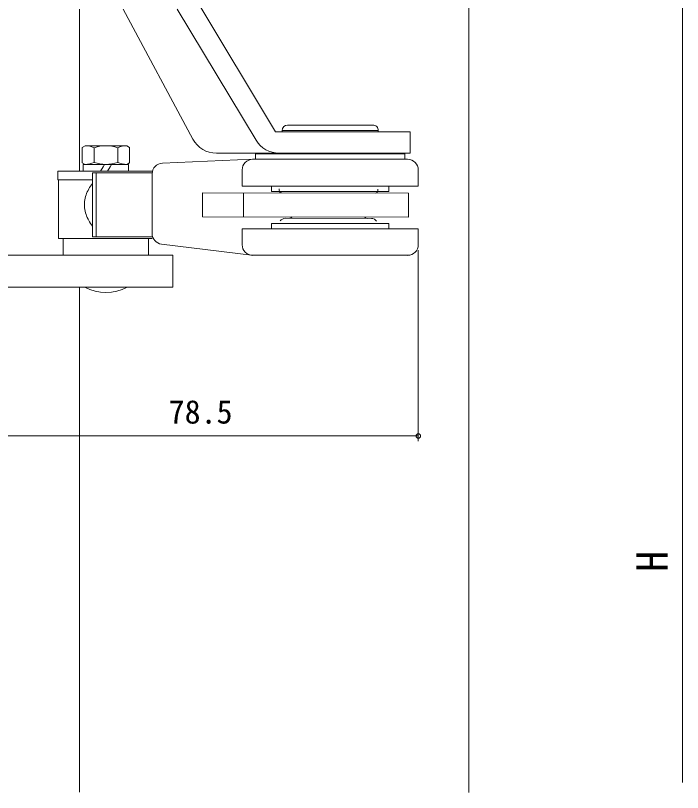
# Model space of a CAD drawing. Units: millimetres, scale not verified. Extents: x -693 to 693, y -1120 to 1122.
# Drawn here: x -6.4 to 118.6, y 433.3 to 578.9 of the extents above; entities that cross this region are included whole.
import ezdxf
from ezdxf.enums import TextEntityAlignment as Align

# ---------------------------------------------------------------- set-up
doc = ezdxf.new("R2010")
doc.units = ezdxf.units.MM
doc.header["$LTSCALE"] = 4
for name, color, linetype, lineweight in [('0-2_YKK_ZWAK', 3, 'Continuous', 9), ('0-4_YKK_12', 2, 'Continuous', 9), ('0-5_YKK_13', 4, 'Continuous', 9), ('0-6_YKK_D', 6, 'Continuous', 9)]:
    doc.layers.add(name, color=color, linetype=linetype, lineweight=lineweight)
doc.styles.add('ＭＳ ゴシック', font='')
doc.styles.get('ＭＳ ゴシック').set_extended_font_data('MS Gothic')

msp = doc.modelspace()

# ---------------------------------------------------------------- linework, layer by layer
at = {"layer": '0-2_YKK_ZWAK'}
msp.add_lwpolyline([(78.557, 433.299), (78.557, 550.396), (78.557, 604.064)], dxfattribs=at)
at = {"layer": '0-4_YKK_12'}
for p, q in [((5.557, 580.063), (5.557, 549.664)), ((5.557, 527.953), (5.557, 433.369))]:
    msp.add_line(p, q, dxfattribs=at)
at = {"layer": '0-5_YKK_13'}
for p, q in [((27.545, 581.637), (42.294, 557.063)), ((13.734, 580.063), (26.832, 555.696)), ((23.908, 580.063), (38.657, 555.49)), ((60.557, 558.326), (44.557, 558.326)), ((67.557, 557.063), (42.294, 557.063)), ((43.557, 557.063), (43.557, 557.326)), ((61.557, 557.323), (43.557, 557.323)), ((61.557, 557.063), (61.557, 557.326)), ((67.557, 557.063), (67.557, 553.063)), ((6.104, 554.155), (6.639, 554.464)), ((6.104, 551.272), (6.104, 554.155)), ((6.639, 554.464), (14.197, 554.464)), ((8.322, 551.341), (8.322, 554.086)), ((12.757, 554.086), (12.757, 551.341)), ((14.439, 554.464), (14.974, 554.155)), ((14.974, 554.155), (14.974, 551.272)), ((21.105, 551.205), (37.973, 551.912)), ((67.557, 553.063), (31.236, 553.063)), ((38.057, 551.913), (67.057, 551.913)), ((38.557, 552.914), (38.557, 551.914)), ((38.557, 552.914), (66.557, 552.914)), ((66.557, 552.914), (66.557, 551.914)), ((6.639, 550.964), (6.104, 551.272)), ((6.289, 550.964), (6.289, 550.522)), ((14.789, 550.964), (6.289, 550.964)), ((6.289, 550.522), (6.289, 549.664)), ((9.489, 549.664), (9.984, 550.522)), ((9.984, 550.522), (10.239, 550.964)), ((10.839, 549.664), (11.335, 550.522)), ((11.335, 550.522), (11.59, 550.964)), ((14.974, 551.272), (14.439, 550.964)), ((14.789, 550.964), (14.789, 550.522)), ((14.789, 550.522), (14.789, 549.664)), ((19.189, 549.664), (1.538, 549.664)), ((1.539, 549.664), (1.539, 548.064)), ((7.989, 549.413), (19.189, 549.393)), ((7.989, 549.413), (7.989, 537.413)), ((8.729, 537.412), (8.729, 549.412)), ((19.189, 538.012), (19.189, 549.207)), ((36.057, 549.913), (36.057, 546.913)), ((69.057, 549.913), (69.057, 546.914)), ((7.989, 548.064), (1.539, 548.064)), ((1.639, 548.064), (1.639, 537.064)), ((36.057, 546.914), (69.057, 546.914)), ((41.554, 546.914), (41.554, 545.914)), ((41.554, 545.914), (63.554, 545.914)), ((42.986, 546.363), (42.985, 546.113)), ((61.486, 546.33), (61.485, 546.08)), ((63.554, 546.914), (63.554, 545.914)), ((28.654, 545.639), (28.646, 541.139)), ((28.654, 545.639), (67.231, 545.57)), ((36.319, 545.625), (36.311, 541.125)), ((67.231, 545.57), (67.223, 541.07)), ((28.646, 541.139), (67.223, 541.07)), ((60.276, 540.833), (44.176, 540.861)), ((36.057, 538.913), (36.057, 535.913)), ((41.554, 539.914), (63.554, 539.914)), ((41.554, 539.914), (41.554, 538.913)), ((63.554, 539.914), (63.554, 538.913)), ((7.989, 537.413), (19.189, 537.393)), ((19.191, 537.064), (1.639, 537.064)), ((2.539, 537.064), (2.539, 533.953)), ((18.539, 537.064), (18.539, 533.953)), ((20.942, 536.028), (37.81, 533.929)), ((-42.271, 533.953), (23.039, 533.953)), ((23.039, 527.953), (23.039, 533.953)), ((37.659, 533.953), (67.454, 533.953)), ((-42.271, 527.953), (23.039, 527.953))]:
    msp.add_line(p, q, dxfattribs=at)
for points in [[(7.989, 539.413), (7.809, 539.662), (7.637, 539.919), (7.473, 540.183), (7.318, 540.455), (7.173, 540.733), (7.04, 541.016), (6.918, 541.305), (6.81, 541.598), (6.716, 541.895), (6.637, 542.196), (6.573, 542.499), (6.527, 542.803), (6.499, 543.109), (6.489, 543.416), (6.499, 543.722), (6.528, 544.028), (6.574, 544.332), (6.637, 544.634), (6.717, 544.934), (6.811, 545.231), (6.919, 545.524), (7.04, 545.812), (7.174, 546.095), (7.318, 546.373), (7.473, 546.644), (7.637, 546.908), (7.809, 547.165), (7.989, 547.413)], [(36.057, 538.913), (69.057, 538.913), (69.057, 535.913)]]:
    msp.add_lwpolyline(points, dxfattribs=at)
for centre, radius, start, end in [((44.557, 557.326), 1, 90, 180), ((60.557, 557.326), 1, 359.99999, 90.00001), ((31.236, 558.063), 5, 208.2595, 270), ((42.944, 558.063), 5, 210.97244, 270), ((6.76, 551.066), 3.4, 62.66107, 92.04004), ((10.539, 547.764), 6.7, 70.67234, 109.32766), ((14.318, 551.066), 3.4, 87.95996, 117.33893), ((38.057, 549.914), 2, 89.99995, 179.99998), ((67.057, 549.913), 2, 0, 90.00002), ((6.76, 554.361), 3.4, 267.95996, 297.33896), ((10.539, 557.664), 6.7, 250.67234, 289.32766), ((14.318, 554.361), 3.4, 242.66107, 272.04004), ((21.189, 549.207), 2, 92.39782, 180), ((43.485, 546.112), 0.5, 179.89837, 269.89837), ((60.985, 546.081), 0.5, 269.89837, 359.89837), ((44.174, 539.661), 1.2, 89.89837, 144.21304), ((45.001, 541.36), 0.5, 269.89837, 329.89837), ((59.452, 541.334), 0.5, 209.89837, 269.89837), ((60.274, 539.633), 1.2, 35.58371, 89.89837), ((21.189, 538.012), 2, 180, 262.90671), ((38.057, 535.913), 2, 180, 270.00002), ((67.057, 535.913), 2, 270.00002, 0.00002), ((10.539, 535.463), 8.5, 242.07374, 297.92626)]:
    msp.add_arc(centre, radius, start, end, dxfattribs=at)
at = {"layer": '0-6_YKK_D'}
for p, q in [((118.557, 597.063), (118.557, 435.165)), ((69.057, 534.913), (69.057, 499.086)), ((-9.443, 500.086), (69.057, 500.086))]:
    msp.add_line(p, q, dxfattribs=at)
msp.add_circle((69.057, 500.086), 0.425, dxfattribs=at)

# ---------------------------------------------------------------- texts
at = {"layer": '0-6_YKK_D', "style": 'ＭＳ ゴシック'}
msp.add_text('78.5', height=4.399, dxfattribs=at).set_placement((22.287, 501.086), align=Align.BOTTOM_LEFT)
msp.add_text('H', height=5.865, rotation=90, dxfattribs=at).set_placement((117.557, 474.603), align=Align.BOTTOM_LEFT)

doc.saveas('drawing.dxf')
